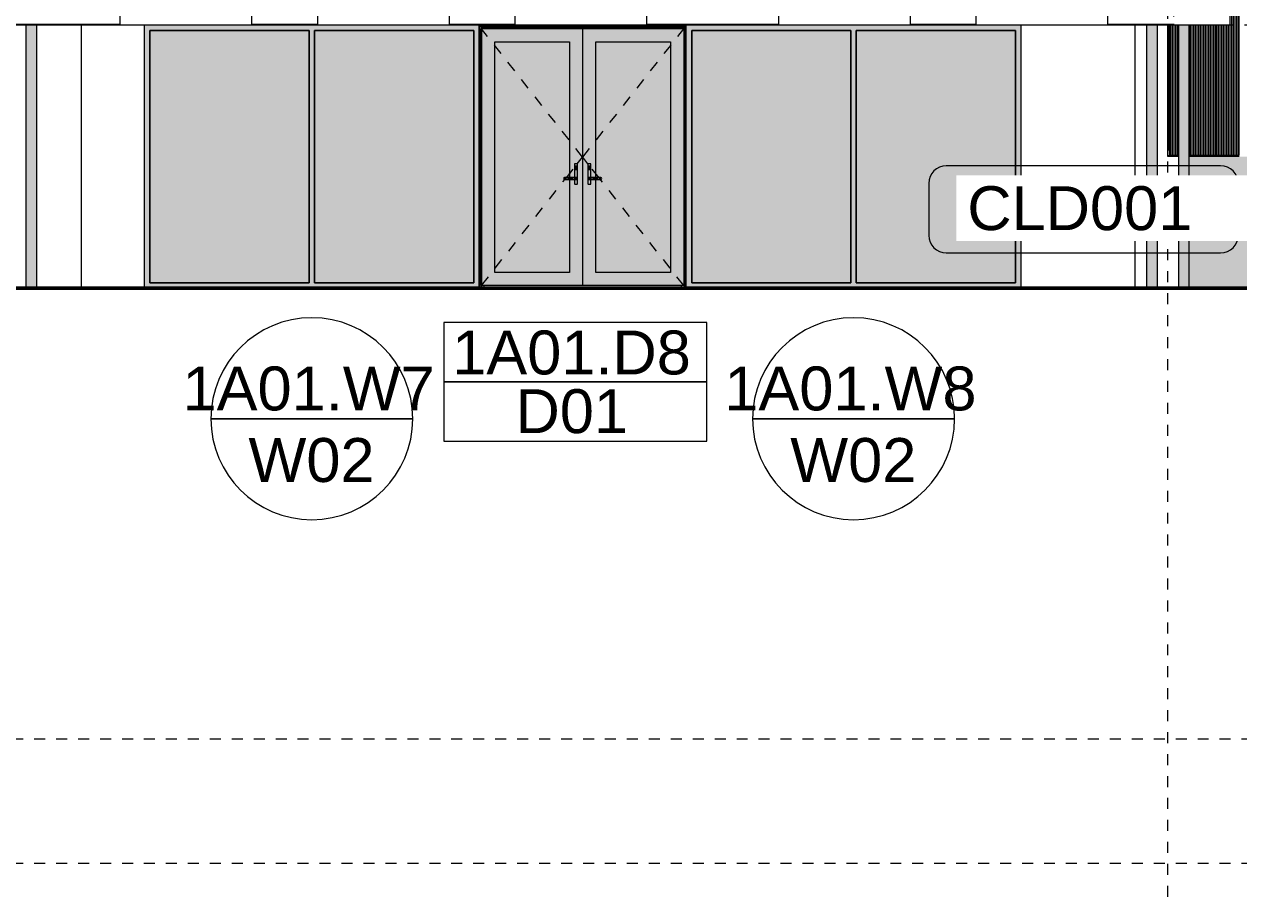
# Model space of a CAD drawing. Header units: metres. Extents: x -2362 to -2010, y -1 to 30.
# Drawn here: x -2041.69 to -2030.63, y -0.3 to 7.65 of the extents above; entities that cross this region are included whole.
import ezdxf

# ---------------------------------------------------------------- set-up
doc = ezdxf.new("R2010")
doc.units = ezdxf.units.M
for name, pattern in [('AEC_Center', [0.024, 0.012, -0.004, 0.004, -0.004]), ('Dash Small', [0.009, 0.003, -0.0015, 0.003, -0.0015]), ('Grid Line', [0.021, 0.012, -0.003, 0.003, -0.003])]:
    doc.linetypes.add(name, pattern=pattern)
for name, color, linetype, lineweight in [('A-ANNO-KEYN', 231, 'Continuous', 5), ('A-DETL', 90, 'Continuous', 50), ('A-DOOR', 31, 'Continuous', 5), ('A-DOOR-FRAM', 31, 'Continuous', 5), ('A-DOOR-GLAZ', 31, 'Continuous', 5), ('A-DOOR-IDEN', 31, 'Continuous', 5), ('A-FLOR-LEVL', 51, 'Continuous', 5), ('A-GLAZ', 151, 'Continuous', 5), ('A-GLAZ-CURT', 52, 'Continuous', 5), ('A-GLAZ-CWMG', 51, 'Continuous', 5), ('A-GLAZ-IDEN', 152, 'Continuous', 5), ('A-WALL', 113, 'Continuous', 5), ('A-WALL-PATT', 111, 'Continuous', 5), ('P-SANR-FIXT', 6, 'Continuous', 5), ('S-GRID', 1, 'Continuous', 5)]:
    doc.layers.add(name, color=color, linetype=linetype, lineweight=lineweight)
doc.styles.add('Arial_2', font='arial.ttf', dxfattribs={"height": 0.4})

# ---------------------------------------------------------------- blocks, each defined once
blk = doc.blocks.new('X_Door-Panel-Hinge-Standard - Standard-V280-SOUTH EAST - PART C')
at = {"layer": 'A-DOOR'}
h = blk.add_hatch(color=256, dxfattribs=at)
h.paths.add_polyline_path([(-1586.901, 5.265), (-1586.901, 7.605), (-1587.821, 7.605), (-1587.821, 5.265), (-1587.426, 5.265)])
h.paths.add_polyline_path([(-1587.426, 5.385), (-1587.701, 5.385), (-1587.701, 7.485), (-1587.021, 7.485), (-1587.021, 6.248), (-1586.974, 6.248), (-1586.973, 6.375), (-1586.948, 6.374), (-1586.949, 6.19), (-1586.974, 6.191), (-1586.975, 6.232), (-1586.988, 6.232), (-1587.021, 6.232), (-1587.021, 5.385)])
h.paths.add_polyline_path([(-1586.961, 6.23), (-1586.954, 6.233), (-1586.951, 6.24), (-1586.954, 6.247), (-1586.961, 6.25), (-1586.968, 6.247), (-1586.959, 6.245), (-1586.959, 6.234), (-1586.966, 6.231), (-1586.964, 6.23)])
h.paths.add_polyline_path([(-1586.988, 6.233), (-1586.983, 6.24), (-1586.988, 6.244), (-1586.988, 6.234)])
h.paths.add_polyline_path([(-1586.956, 6.322), (-1586.952, 6.328), (-1586.954, 6.326), (-1586.955, 6.324)])
h.paths.add_polyline_path([(-1586.971, 6.343), (-1586.972, 6.353), (-1586.971, 6.346)])
h.paths.add_polyline_path([(-1586.953, 6.348), (-1586.959, 6.353), (-1586.959, 6.351), (-1586.954, 6.349)])
at = {"layer": 'A-DOOR-GLAZ'}
h = blk.add_hatch(color=256, dxfattribs=at)
h.paths.add_polyline_path([(-1587.021, 5.385), (-1587.021, 6.232), (-1587.067, 6.234), (-1587.068, 6.242), (-1587.065, 6.248), (-1587.057, 6.246), (-1587.045, 6.247), (-1587.021, 6.248), (-1587.021, 7.485), (-1587.701, 7.485), (-1587.701, 5.385), (-1587.426, 5.385)])
h.paths.add_polyline_path([(-1587.039, 6.233), (-1587.04, 6.246), (-1587.045, 6.24), (-1587.04, 6.234)])
at = {"layer": 'A-DOOR', "linetype": 'Dash Small'}
for p, q in [((-1586.901, 6.435), (-1587.821, 7.605)), ((-1586.949, 6.375), (-1586.901, 6.435)), ((-1587.049, 6.247), (-1586.974, 6.342)), ((-1587.821, 5.265), (-1587.06, 6.234))]:
    blk.add_line(p, q, dxfattribs=at)
at = {"layer": 'A-DOOR'}
for p, q in [((-1587.821, 5.265), (-1587.821, 7.605)), ((-1586.901, 7.605), (-1587.821, 7.605)), ((-1586.901, 7.605), (-1586.901, 5.265)), ((-1587.701, 5.385), (-1587.701, 7.485)), ((-1587.701, 7.485), (-1587.021, 7.485)), ((-1587.021, 7.485), (-1587.021, 6.248)), ((-1587.021, 6.233), (-1587.021, 5.385)), ((-1587.021, 5.385), (-1587.701, 5.385)), ((-1586.901, 5.265), (-1587.821, 5.265))]:
    blk.add_line(p, q, dxfattribs=at)
blk = doc.blocks.new('X_Door-Frame-Wood - Standard-3509857-SOUTH EAST - PART C')
at = {"layer": 'A-DOOR-FRAM'}
for p, q in [((-1608.843, 5.24), (-1608.843, 7.64)), ((-1606.957, 5.24), (-1606.957, 7.64)), ((-1608.823, 7.62), (-1608.823, 5.24)), ((-1608.823, 7.62), (-1606.977, 7.62)), ((-1606.977, 7.62), (-1606.977, 5.24)), ((-1608.798, 5.24), (-1608.798, 5.265)), ((-1607.002, 5.265), (-1607.002, 5.24))]:
    blk.add_line(p, q, dxfattribs=at)
blk = doc.blocks.new('X_Door-Handle-Lockwood 4800 Series Lever - Standard-V279-SOUTH EAST - PART C')
at = {"layer": 'A-DOOR'}
h = blk.add_hatch(color=256, dxfattribs=at)
h.paths.add_polyline_path([(-1597.424, 6.374), (-1597.43, 6.324), (-1597.437, 6.321), (-1597.444, 6.324), (-1597.447, 6.331), (-1597.448, 6.346), (-1597.446, 6.348), (-1597.44, 6.353), (-1597.432, 6.352), (-1597.427, 6.348), (-1597.424, 6.373)])
h.paths.add_polyline_path([(-1597.449, 6.19), (-1597.424, 6.191), (-1597.425, 6.375), (-1597.45, 6.374), (-1597.45, 6.248), (-1597.442, 6.249), (-1597.435, 6.25), (-1597.429, 6.245), (-1597.428, 6.237), (-1597.432, 6.231), (-1597.44, 6.23), (-1597.45, 6.232), (-1597.45, 6.191)])
for points in [[(-1597.437, 6.321), (-1597.432, 6.322), (-1597.427, 6.331), (-1597.429, 6.348), (-1597.44, 6.353), (-1597.447, 6.346), (-1597.447, 6.328), (-1597.442, 6.322)], [(-1597.527, 6.24), (-1597.519, 6.242), (-1597.515, 6.247), (-1597.542, 6.246), (-1597.546, 6.24), (-1597.533, 6.24)], [(-1597.542, 6.232), (-1597.535, 6.234), (-1597.523, 6.233), (-1597.516, 6.234), (-1597.523, 6.24), (-1597.546, 6.24), (-1597.542, 6.233)], [(-1597.464, 6.24), (-1597.464, 6.248), (-1597.515, 6.246), (-1597.515, 6.24)], [(-1597.464, 6.232), (-1597.464, 6.24), (-1597.515, 6.238), (-1597.515, 6.232)], [(-1597.454, 6.232), (-1597.435, 6.234), (-1597.434, 6.24), (-1597.46, 6.238), (-1597.464, 6.233), (-1597.458, 6.232)], [(-1597.453, 6.24), (-1597.434, 6.24), (-1597.435, 6.246), (-1597.458, 6.248), (-1597.463, 6.246), (-1597.459, 6.24)]]:
    blk.add_hatch(color=256, dxfattribs=at).paths.add_polyline_path(points)
for p, q in [((-1597.45, 6.374), (-1597.45, 6.248)), ((-1597.425, 6.375), (-1597.449, 6.375)), ((-1597.447, 6.343), (-1597.447, 6.331)), ((-1597.427, 6.331), (-1597.427, 6.343)), ((-1597.424, 6.191), (-1597.424, 6.374)), ((-1597.464, 6.248), (-1597.515, 6.248)), ((-1597.515, 6.232), (-1597.464, 6.232)), ((-1597.45, 6.232), (-1597.45, 6.191)), ((-1597.449, 6.19), (-1597.425, 6.19))]:
    blk.add_line(p, q, dxfattribs=at)
at = {"layer": 'A-DOOR', "flags": 128}
for points in [[(-1597.515, 6.248), (-1597.516, 6.248), (-1597.517, 6.248), (-1597.519, 6.248), (-1597.52, 6.248), (-1597.521, 6.248), (-1597.522, 6.248), (-1597.523, 6.248), (-1597.524, 6.248), (-1597.525, 6.248), (-1597.526, 6.248), (-1597.527, 6.248), (-1597.528, 6.248), (-1597.529, 6.248), (-1597.53, 6.248), (-1597.531, 6.248), (-1597.531, 6.248), (-1597.532, 6.248), (-1597.533, 6.248), (-1597.534, 6.248), (-1597.535, 6.248), (-1597.535, 6.248), (-1597.536, 6.248), (-1597.537, 6.248), (-1597.537, 6.248), (-1597.538, 6.248), (-1597.539, 6.248), (-1597.539, 6.248), (-1597.54, 6.248), (-1597.54, 6.248), (-1597.54, 6.248), (-1597.541, 6.248), (-1597.541, 6.248), (-1597.541, 6.248), (-1597.542, 6.248), (-1597.542, 6.248), (-1597.542, 6.248), (-1597.542, 6.248), (-1597.542, 6.248), (-1597.542, 6.248)], [(-1597.542, 6.232), (-1597.542, 6.232), (-1597.542, 6.232), (-1597.542, 6.232), (-1597.542, 6.232), (-1597.542, 6.232), (-1597.542, 6.232), (-1597.541, 6.232), (-1597.541, 6.232), (-1597.541, 6.232), (-1597.54, 6.232), (-1597.54, 6.232), (-1597.539, 6.232), (-1597.539, 6.232), (-1597.538, 6.232), (-1597.538, 6.232), (-1597.537, 6.232), (-1597.536, 6.232), (-1597.536, 6.232), (-1597.535, 6.232), (-1597.534, 6.232), (-1597.533, 6.232), (-1597.532, 6.232), (-1597.532, 6.232), (-1597.531, 6.232), (-1597.53, 6.232), (-1597.529, 6.232), (-1597.528, 6.232), (-1597.527, 6.232), (-1597.526, 6.232), (-1597.525, 6.232), (-1597.524, 6.232), (-1597.523, 6.232), (-1597.522, 6.232), (-1597.521, 6.232), (-1597.52, 6.232), (-1597.519, 6.232), (-1597.518, 6.232), (-1597.517, 6.232), (-1597.516, 6.232), (-1597.515, 6.232)], [(-1597.437, 6.248), (-1597.437, 6.248), (-1597.437, 6.248), (-1597.437, 6.248), (-1597.438, 6.248), (-1597.438, 6.248), (-1597.438, 6.248), (-1597.438, 6.248), (-1597.439, 6.248), (-1597.439, 6.248), (-1597.439, 6.248), (-1597.44, 6.248), (-1597.44, 6.248), (-1597.441, 6.248), (-1597.441, 6.248), (-1597.442, 6.248), (-1597.443, 6.248), (-1597.443, 6.248), (-1597.444, 6.248), (-1597.445, 6.248), (-1597.445, 6.248), (-1597.446, 6.248), (-1597.447, 6.248), (-1597.448, 6.248), (-1597.449, 6.248), (-1597.45, 6.248), (-1597.451, 6.248), (-1597.452, 6.248), (-1597.453, 6.248), (-1597.454, 6.248), (-1597.455, 6.248), (-1597.456, 6.248), (-1597.457, 6.248), (-1597.458, 6.248), (-1597.459, 6.248), (-1597.46, 6.248), (-1597.461, 6.248), (-1597.462, 6.248), (-1597.463, 6.248), (-1597.464, 6.248), (-1597.464, 6.248)], [(-1597.464, 6.232), (-1597.463, 6.232), (-1597.462, 6.232), (-1597.461, 6.232), (-1597.46, 6.232), (-1597.459, 6.232), (-1597.458, 6.232), (-1597.457, 6.232), (-1597.456, 6.232), (-1597.455, 6.232), (-1597.454, 6.232), (-1597.453, 6.232), (-1597.452, 6.232), (-1597.451, 6.232), (-1597.45, 6.232), (-1597.449, 6.232), (-1597.448, 6.232), (-1597.447, 6.232), (-1597.446, 6.232), (-1597.446, 6.232), (-1597.445, 6.232), (-1597.444, 6.232), (-1597.443, 6.232), (-1597.443, 6.232), (-1597.442, 6.232), (-1597.442, 6.232), (-1597.441, 6.232), (-1597.44, 6.232), (-1597.44, 6.232), (-1597.44, 6.232), (-1597.439, 6.232), (-1597.439, 6.232), (-1597.438, 6.232), (-1597.438, 6.232), (-1597.438, 6.232), (-1597.438, 6.232), (-1597.438, 6.232), (-1597.437, 6.232), (-1597.437, 6.232), (-1597.437, 6.232)]]:
    blk.add_lwpolyline(points, dxfattribs=at)
at = {"layer": 'A-DOOR'}
for centre, radius, start, end in [((-1597.449, 6.374), 0.001, 90, 180), ((-1597.437, 6.343), 0.01, 360, 180), ((-1597.437, 6.331), 0.01, 180, 0), ((-1597.437, 6.331), 0.01, 195, 210), ((-1597.437, 6.343), 0.01, 0, 120), ((-1597.437, 6.331), 0.01, 240, 300), ((-1597.437, 6.331), 0.01, 315, 0), ((-1597.437, 6.343), 0.01, 0, 15), ((-1597.437, 6.343), 0.01, 0, 15), ((-1597.425, 6.374), 0.001, 0, 90), ((-1597.542, 6.24), 0.008, 90, 270), ((-1597.542, 6.24), 0.008, 90, 180), ((-1597.542, 6.24), 0.008, 180, 270), ((-1597.437, 6.24), 0.01, 0, 135), ((-1597.437, 6.24), 0.01, 225, 0), ((-1597.437, 6.24), 0.008, 0, 120), ((-1597.437, 6.24), 0.008, 240, 0), ((-1597.437, 6.24), 0.008, 270, 90), ((-1597.449, 6.191), 0.001, 180, 270), ((-1597.425, 6.191), 0.001, 270, 0)]:
    blk.add_arc(centre, radius, start, end, dxfattribs=at)
blk = doc.blocks.new('System Panel - Danpalon - Multicell - 16mm thk - Light grey-3472586-SOUTH EAST - PART C')
at = {"layer": 'A-GLAZ-CURT'}
h = blk.add_hatch(dxfattribs=at)
h.set_pattern_fill('FP_211', color=256, style=0, pattern_type=2)
h.set_pattern_definition([(90, (-1581.438, 9.249), (-0.015, 9e-19), [])])
h.paths.add_polyline_path([(-1580.918, 6.453), (-1580.918, 11.998), (-1581.958, 11.785), (-1581.958, 8.25), (-1580.965, 8.25), (-1580.963, 7.816), (-1580.984, 7.816), (-1580.984, 7.841), (-1581.001, 7.841), (-1581.001, 7.64), (-1581.373, 7.64), (-1581.373, 6.453), (-1580.969, 6.453)])
h.paths.add_polyline_path([(-1581.555, 6.453), (-1581.473, 6.453), (-1581.473, 7.64), (-1581.555, 7.64), (-1581.555, 6.626)])
h.paths.add_polyline_path([(-1580.968, 7.93), (-1580.967, 7.93), (-1580.968, 7.93)])
for p, q in [((-1580.918, 6.453), (-1580.918, 11.998)), ((-1581.958, 11.785), (-1581.958, 8.25)), ((-1581.555, 7.64), (-1581.555, 6.453)), ((-1581.555, 6.453), (-1581.473, 6.453)), ((-1581.373, 6.453), (-1580.918, 6.453))]:
    blk.add_line(p, q, dxfattribs=at)
blk = doc.blocks.new('Downpipe - L Spreader - 100D-3377890-SOUTH EAST - PART C')
at = {"layer": 'P-SANR-FIXT'}
blk.add_hatch(color=256, dxfattribs=at).paths.add_polyline_path([(-1581.411, 5.24), (-1581.373, 5.24), (-1581.375, 7.64), (-1581.473, 7.64), (-1581.471, 5.24), (-1581.423, 5.24)])
for p, q in [((-1581.473, 7.64), (-1581.473, 5.24)), ((-1581.373, 5.24), (-1581.373, 7.64))]:
    blk.add_line(p, q, dxfattribs=at)
blk = doc.blocks.new('Downpipe - L Spreader - 100D-3377907-SOUTH EAST - PART C')
at = {"layer": 'P-SANR-FIXT'}
blk.add_hatch(color=256, dxfattribs=at).paths.add_polyline_path([(-1581.701, 5.24), (-1581.663, 5.24), (-1581.665, 7.64), (-1581.763, 7.64), (-1581.761, 5.24), (-1581.713, 5.24)])
for p, q in [((-1581.763, 7.64), (-1581.763, 5.24)), ((-1581.663, 5.24), (-1581.663, 7.64))]:
    blk.add_line(p, q, dxfattribs=at)
blk = doc.blocks.new('X_Door-Panel-Hinge-Standard - Standard-3439180-SOUTH EAST - PART C')
at = {"layer": 'A-DOOR'}
h = blk.add_hatch(color=256, dxfattribs=at)
h.paths.add_polyline_path([(-1618.399, 5.265), (-1617.479, 5.265), (-1617.479, 7.605), (-1618.399, 7.605), (-1618.399, 5.565)])
h.paths.add_polyline_path([(-1618.279, 5.385), (-1618.279, 6.232), (-1618.326, 6.23), (-1618.327, 6.19), (-1618.352, 6.191), (-1618.351, 6.375), (-1618.326, 6.374), (-1618.326, 6.248), (-1618.312, 6.248), (-1618.279, 6.248), (-1618.279, 7.485), (-1617.599, 7.485), (-1617.599, 5.385), (-1618.254, 5.385)])
h.paths.add_polyline_path([(-1618.339, 6.23), (-1618.332, 6.233), (-1618.342, 6.235), (-1618.342, 6.246), (-1618.334, 6.249), (-1618.342, 6.25), (-1618.348, 6.245), (-1618.349, 6.237), (-1618.344, 6.231), (-1618.342, 6.23)])
h.paths.add_polyline_path([(-1618.312, 6.233), (-1618.313, 6.246), (-1618.318, 6.24), (-1618.313, 6.234)])
h.paths.add_polyline_path([(-1618.349, 6.343), (-1618.349, 6.35), (-1618.349, 6.346)])
at = {"layer": 'A-DOOR-GLAZ'}
h = blk.add_hatch(color=256, dxfattribs=at)
h.paths.add_polyline_path([(-1618.279, 5.385), (-1617.599, 5.385), (-1617.599, 7.485), (-1618.279, 7.485), (-1618.279, 6.248), (-1618.234, 6.247), (-1618.231, 6.24), (-1618.237, 6.233), (-1618.244, 6.234), (-1618.256, 6.233), (-1618.279, 6.232), (-1618.279, 5.565)])
h.paths.add_polyline_path([(-1618.261, 6.233), (-1618.256, 6.24), (-1618.261, 6.244), (-1618.261, 6.234)])
at = {"layer": 'A-DOOR', "linetype": 'Dash Small'}
for p, q in [((-1618.399, 6.435), (-1617.479, 7.605)), ((-1618.352, 6.375), (-1618.399, 6.435)), ((-1618.251, 6.247), (-1618.326, 6.342)), ((-1617.479, 5.265), (-1618.241, 6.234))]:
    blk.add_line(p, q, dxfattribs=at)
at = {"layer": 'A-DOOR'}
for p, q in [((-1618.399, 5.265), (-1618.399, 7.605)), ((-1617.479, 7.605), (-1618.399, 7.605)), ((-1617.479, 7.605), (-1617.479, 5.265)), ((-1618.279, 7.485), (-1617.599, 7.485)), ((-1618.279, 6.248), (-1618.279, 7.485)), ((-1617.599, 7.485), (-1617.599, 5.385)), ((-1618.279, 5.385), (-1618.279, 6.233)), ((-1617.599, 5.385), (-1618.279, 5.385)), ((-1617.479, 5.265), (-1618.399, 5.265))]:
    blk.add_line(p, q, dxfattribs=at)
blk = doc.blocks.new('X_Door-Handle-Lockwood 4800 Series Lever - Standard-V306-SOUTH EAST - PART C')
at = {"layer": 'A-DOOR'}
h = blk.add_hatch(color=256, dxfattribs=at)
h.paths.add_polyline_path([(-1597.302, 6.374), (-1597.308, 6.324), (-1597.315, 6.321), (-1597.322, 6.324), (-1597.325, 6.331), (-1597.326, 6.353), (-1597.324, 6.348), (-1597.318, 6.353), (-1597.31, 6.352), (-1597.305, 6.348), (-1597.305, 6.353)])
h.paths.add_polyline_path([(-1597.303, 6.19), (-1597.302, 6.191), (-1597.302, 6.232), (-1597.31, 6.231), (-1597.318, 6.23), (-1597.324, 6.235), (-1597.325, 6.243), (-1597.32, 6.249), (-1597.313, 6.25), (-1597.302, 6.248), (-1597.303, 6.375), (-1597.328, 6.374), (-1597.327, 6.19)])
for points in [[(-1597.315, 6.321), (-1597.31, 6.322), (-1597.305, 6.331), (-1597.307, 6.348), (-1597.313, 6.353), (-1597.324, 6.348), (-1597.325, 6.343), (-1597.325, 6.331), (-1597.32, 6.322)], [(-1597.3, 6.24), (-1597.292, 6.242), (-1597.288, 6.247), (-1597.308, 6.247), (-1597.318, 6.246), (-1597.319, 6.24), (-1597.306, 6.24)], [(-1597.299, 6.232), (-1597.289, 6.234), (-1597.294, 6.24), (-1597.319, 6.24), (-1597.318, 6.234), (-1597.3, 6.232)], [(-1597.237, 6.24), (-1597.237, 6.248), (-1597.288, 6.246), (-1597.288, 6.24)], [(-1597.237, 6.232), (-1597.237, 6.24), (-1597.288, 6.238), (-1597.288, 6.232)], [(-1597.211, 6.232), (-1597.207, 6.24), (-1597.233, 6.238), (-1597.237, 6.233), (-1597.213, 6.233)], [(-1597.226, 6.24), (-1597.207, 6.24), (-1597.211, 6.248), (-1597.218, 6.246), (-1597.229, 6.247), (-1597.236, 6.246), (-1597.229, 6.24)]]:
    blk.add_hatch(color=256, dxfattribs=at).paths.add_polyline_path(points)
for p, q in [((-1597.328, 6.374), (-1597.328, 6.191)), ((-1597.303, 6.375), (-1597.327, 6.375)), ((-1597.325, 6.343), (-1597.325, 6.331)), ((-1597.305, 6.331), (-1597.305, 6.343)), ((-1597.302, 6.248), (-1597.302, 6.374)), ((-1597.302, 6.191), (-1597.302, 6.232)), ((-1597.237, 6.248), (-1597.288, 6.248)), ((-1597.288, 6.232), (-1597.237, 6.232)), ((-1597.327, 6.19), (-1597.303, 6.19))]:
    blk.add_line(p, q, dxfattribs=at)
at = {"layer": 'A-DOOR', "flags": 128}
for points in [[(-1597.288, 6.248), (-1597.289, 6.248), (-1597.29, 6.248), (-1597.292, 6.248), (-1597.293, 6.248), (-1597.294, 6.248), (-1597.295, 6.248), (-1597.296, 6.248), (-1597.297, 6.248), (-1597.298, 6.248), (-1597.299, 6.248), (-1597.3, 6.248), (-1597.301, 6.248), (-1597.302, 6.248), (-1597.303, 6.248), (-1597.304, 6.248), (-1597.304, 6.248), (-1597.305, 6.248), (-1597.306, 6.248), (-1597.307, 6.248), (-1597.308, 6.248), (-1597.308, 6.248), (-1597.309, 6.248), (-1597.31, 6.248), (-1597.31, 6.248), (-1597.311, 6.248), (-1597.312, 6.248), (-1597.312, 6.248), (-1597.313, 6.248), (-1597.313, 6.248), (-1597.313, 6.248), (-1597.314, 6.248), (-1597.314, 6.248), (-1597.314, 6.248), (-1597.315, 6.248), (-1597.315, 6.248), (-1597.315, 6.248), (-1597.315, 6.248), (-1597.315, 6.248), (-1597.315, 6.248)], [(-1597.315, 6.232), (-1597.315, 6.232), (-1597.315, 6.232), (-1597.315, 6.232), (-1597.315, 6.232), (-1597.315, 6.232), (-1597.315, 6.232), (-1597.314, 6.232), (-1597.314, 6.232), (-1597.314, 6.232), (-1597.313, 6.232), (-1597.313, 6.232), (-1597.312, 6.232), (-1597.312, 6.232), (-1597.311, 6.232), (-1597.311, 6.232), (-1597.31, 6.232), (-1597.309, 6.232), (-1597.309, 6.232), (-1597.308, 6.232), (-1597.307, 6.232), (-1597.306, 6.232), (-1597.305, 6.232), (-1597.305, 6.232), (-1597.304, 6.232), (-1597.303, 6.232), (-1597.302, 6.232), (-1597.301, 6.232), (-1597.3, 6.232), (-1597.299, 6.232), (-1597.298, 6.232), (-1597.297, 6.232), (-1597.296, 6.232), (-1597.295, 6.232), (-1597.294, 6.232), (-1597.293, 6.232), (-1597.292, 6.232), (-1597.291, 6.232), (-1597.29, 6.232), (-1597.289, 6.232), (-1597.288, 6.232)], [(-1597.21, 6.248), (-1597.21, 6.248), (-1597.21, 6.248), (-1597.21, 6.248), (-1597.211, 6.248), (-1597.211, 6.248), (-1597.211, 6.248), (-1597.211, 6.248), (-1597.212, 6.248), (-1597.212, 6.248), (-1597.212, 6.248), (-1597.213, 6.248), (-1597.213, 6.248), (-1597.214, 6.248), (-1597.214, 6.248), (-1597.215, 6.248), (-1597.216, 6.248), (-1597.216, 6.248), (-1597.217, 6.248), (-1597.218, 6.248), (-1597.218, 6.248), (-1597.219, 6.248), (-1597.22, 6.248), (-1597.221, 6.248), (-1597.222, 6.248), (-1597.223, 6.248), (-1597.224, 6.248), (-1597.225, 6.248), (-1597.226, 6.248), (-1597.227, 6.248), (-1597.228, 6.248), (-1597.229, 6.248), (-1597.23, 6.248), (-1597.231, 6.248), (-1597.232, 6.248), (-1597.233, 6.248), (-1597.234, 6.248), (-1597.235, 6.248), (-1597.236, 6.248), (-1597.237, 6.248), (-1597.237, 6.248)], [(-1597.237, 6.232), (-1597.236, 6.232), (-1597.235, 6.232), (-1597.234, 6.232), (-1597.233, 6.232), (-1597.232, 6.232), (-1597.231, 6.232), (-1597.23, 6.232), (-1597.229, 6.232), (-1597.228, 6.232), (-1597.227, 6.232), (-1597.226, 6.232), (-1597.225, 6.232), (-1597.224, 6.232), (-1597.223, 6.232), (-1597.222, 6.232), (-1597.221, 6.232), (-1597.22, 6.232), (-1597.219, 6.232), (-1597.219, 6.232), (-1597.218, 6.232), (-1597.217, 6.232), (-1597.216, 6.232), (-1597.216, 6.232), (-1597.215, 6.232), (-1597.215, 6.232), (-1597.214, 6.232), (-1597.213, 6.232), (-1597.213, 6.232), (-1597.213, 6.232), (-1597.212, 6.232), (-1597.212, 6.232), (-1597.211, 6.232), (-1597.211, 6.232), (-1597.211, 6.232), (-1597.211, 6.232), (-1597.211, 6.232), (-1597.21, 6.232), (-1597.21, 6.232), (-1597.21, 6.232)]]:
    blk.add_lwpolyline(points, dxfattribs=at)
at = {"layer": 'A-DOOR'}
for centre, radius, start, end in [((-1597.327, 6.374), 0.001, 90, 180), ((-1597.315, 6.343), 0.01, 0, 180), ((-1597.315, 6.343), 0.01, 60, 180), ((-1597.315, 6.343), 0.01, 165, 180), ((-1597.315, 6.343), 0.01, 165, 180), ((-1597.315, 6.331), 0.01, 180, 0), ((-1597.315, 6.331), 0.01, 180, 225), ((-1597.315, 6.331), 0.01, 240, 300), ((-1597.315, 6.343), 0.01, 0, 30), ((-1597.315, 6.331), 0.01, 330, 345), ((-1597.315, 6.343), 0.01, 0, 15), ((-1597.315, 6.343), 0.01, 0, 15), ((-1597.303, 6.374), 0.001, 0, 90), ((-1597.315, 6.24), 0.01, 45, 180), ((-1597.315, 6.24), 0.01, 180, 315), ((-1597.315, 6.24), 0.008, 90, 270), ((-1597.315, 6.24), 0.008, 60, 180), ((-1597.315, 6.24), 0.008, 180, 300), ((-1597.21, 6.24), 0.008, 270, 90), ((-1597.21, 6.24), 0.008, 0, 90), ((-1597.21, 6.24), 0.008, 270, 0), ((-1597.327, 6.191), 0.001, 180, 270), ((-1597.303, 6.191), 0.001, 270, 0)]:
    blk.add_arc(centre, radius, start, end, dxfattribs=at)
blk = doc.blocks.new('Rectangular Mullion - Frame_Framed Facade_Danpal_DPANMF BT1-3472598-SOUTH EAST - PART C')
at = {"layer": 'A-GLAZ-CWMG'}
h = blk.add_hatch(color=256, dxfattribs=at)
h.paths.add_polyline_path([(-1581.373, 6.446), (-1580.918, 6.446), (-1580.918, 6.453), (-1581.373, 6.453)])
h.paths.add_polyline_path([(-1581.555, 6.446), (-1581.473, 6.446), (-1581.473, 6.453), (-1581.555, 6.453), (-1581.555, 6.499), (-1581.568, 6.499), (-1581.568, 6.446)])
h = blk.add_hatch(color=256, dxfattribs=at)
h.paths.add_polyline_path([(-1581.568, 6.44), (-1581.473, 6.44), (-1581.473, 6.446), (-1581.568, 6.446)])
h.paths.add_polyline_path([(-1581.373, 6.44), (-1580.918, 6.44), (-1580.918, 6.446), (-1581.373, 6.446)])
blk.add_hatch(color=256, dxfattribs=at).paths.add_polyline_path([(-1581.555, 6.499), (-1581.555, 6.5), (-1581.563, 6.499)])
for p, q in [((-1581.568, 6.446), (-1581.568, 6.499)), ((-1581.555, 6.499), (-1581.568, 6.499)), ((-1581.568, 6.44), (-1581.568, 6.446)), ((-1581.473, 6.446), (-1581.568, 6.446)), ((-1581.473, 6.44), (-1581.568, 6.44)), ((-1580.918, 6.446), (-1581.373, 6.446)), ((-1580.918, 6.44), (-1581.373, 6.44))]:
    blk.add_line(p, q, dxfattribs=at)
blk = doc.blocks.new('Rectangular Mullion - Frame_Framed Facade_Danpal_DPANMF BT1-3374117-SOUTH EAST - PART C')
at = {"layer": 'A-GLAZ-CWMG'}
for points in [[(-1581.563, 6.5), (-1581.563, 7.64), (-1581.568, 7.64), (-1581.568, 6.5)], [(-1581.555, 6.5), (-1581.555, 7.64), (-1581.563, 7.64), (-1581.563, 6.5)]]:
    blk.add_hatch(color=256, dxfattribs=at).paths.add_polyline_path(points)
for p, q in [((-1581.568, 6.5), (-1581.568, 7.64)), ((-1581.563, 6.5), (-1581.563, 7.64)), ((-1581.563, 6.5), (-1581.568, 6.5)), ((-1581.555, 6.5), (-1581.563, 6.5))]:
    blk.add_line(p, q, dxfattribs=at)
blk = doc.blocks.new('Window Unit_2 Bay - 2400x3050-3440899-SOUTH EAST - PART C')
at = {"layer": 'A-GLAZ'}
h = blk.add_hatch(color=256, dxfattribs=at)
h.paths.add_polyline_path([(-1622.347, 5.24), (-1619.343, 5.24), (-1619.343, 7.64), (-1622.393, 7.64), (-1622.393, 5.24)])
h.paths.add_polyline_path([(-1621.587, 5.29), (-1622.343, 5.29), (-1622.343, 7.59), (-1620.893, 7.59), (-1620.893, 5.29)])
h.paths.add_polyline_path([(-1619.92, 5.29), (-1620.843, 5.29), (-1620.843, 7.59), (-1619.393, 7.59), (-1619.393, 5.29)])
h = blk.add_hatch(color=256, dxfattribs=at)
h.paths.add_polyline_path([(-1622.343, 5.29), (-1620.893, 5.29), (-1620.893, 7.59), (-1622.343, 7.59), (-1622.343, 6.414)])
h.paths.add_polyline_path([(-1619.92, 5.29), (-1619.393, 5.29), (-1619.393, 7.59), (-1620.843, 7.59), (-1620.843, 5.29)])
for p, q in [((-1622.393, 5.24), (-1622.393, 7.64)), ((-1619.343, 7.64), (-1619.343, 5.24)), ((-1622.343, 7.59), (-1622.343, 5.29)), ((-1622.343, 7.59), (-1620.893, 7.59)), ((-1620.893, 7.59), (-1622.343, 7.59)), ((-1622.343, 5.29), (-1622.343, 7.59)), ((-1620.893, 5.29), (-1620.893, 7.59)), ((-1620.893, 7.59), (-1620.893, 5.29)), ((-1620.843, 7.59), (-1620.843, 5.29)), ((-1620.843, 7.59), (-1619.393, 7.59)), ((-1619.393, 7.59), (-1620.843, 7.59)), ((-1620.843, 5.29), (-1620.843, 7.59)), ((-1619.393, 5.29), (-1619.393, 7.59)), ((-1619.393, 7.59), (-1619.393, 5.29)), ((-1622.343, 5.29), (-1620.893, 5.29)), ((-1620.893, 5.29), (-1622.343, 5.29)), ((-1620.843, 5.29), (-1619.393, 5.29)), ((-1619.393, 5.29), (-1620.843, 5.29))]:
    blk.add_line(p, q, dxfattribs=at)
blk = doc.blocks.new('Window Unit_2 Bay - 2400x3050-V308-SOUTH EAST - PART C')
at = {"layer": 'A-GLAZ'}
h = blk.add_hatch(color=256, dxfattribs=at)
h.paths.add_polyline_path([(-1606.957, 5.24), (-1603.907, 5.24), (-1603.907, 7.64), (-1606.957, 7.64), (-1606.957, 5.565)])
h.paths.add_polyline_path([(-1603.957, 5.29), (-1605.407, 5.29), (-1605.407, 7.59), (-1603.957, 7.59), (-1603.957, 6.414)])
h.paths.add_polyline_path([(-1605.457, 5.29), (-1606.907, 5.29), (-1606.907, 7.59), (-1605.457, 7.59), (-1605.457, 6.414)])
h = blk.add_hatch(color=256, dxfattribs=at)
h.paths.add_polyline_path([(-1606.589, 5.29), (-1605.457, 5.29), (-1605.457, 7.59), (-1606.907, 7.59), (-1606.907, 5.29)])
h.paths.add_polyline_path([(-1603.957, 5.29), (-1603.957, 7.59), (-1605.407, 7.59), (-1605.407, 5.29), (-1604.923, 5.29)])
for p, q in [((-1606.957, 5.24), (-1606.957, 7.64)), ((-1603.907, 7.64), (-1603.907, 5.24)), ((-1606.907, 7.59), (-1606.907, 5.29)), ((-1606.907, 7.59), (-1605.457, 7.59)), ((-1605.457, 7.59), (-1606.907, 7.59)), ((-1606.907, 5.29), (-1606.907, 7.59)), ((-1605.457, 5.29), (-1605.457, 7.59)), ((-1605.457, 7.59), (-1605.457, 5.29)), ((-1605.407, 7.59), (-1605.407, 5.29)), ((-1605.407, 7.59), (-1603.957, 7.59)), ((-1603.957, 7.59), (-1605.407, 7.59)), ((-1605.407, 5.29), (-1605.407, 7.59)), ((-1603.957, 5.29), (-1603.957, 7.59)), ((-1603.957, 7.59), (-1603.957, 5.29)), ((-1606.907, 5.29), (-1605.457, 5.29)), ((-1605.457, 5.29), (-1606.907, 5.29)), ((-1605.407, 5.29), (-1603.957, 5.29)), ((-1603.957, 5.29), (-1605.407, 5.29))]:
    blk.add_line(p, q, dxfattribs=at)
blk = doc.blocks.new('AA_DOOR_MARK _ TYPE MARK_HA2 - Mark _ Type Mark-1751130-SOUTH EAST - PART C')
at = {"layer": 'A-DOOR-IDEN'}
for p, q in [((-1646.184, 4.928), (-1648.578, 4.928)), ((-1648.578, 4.928), (-1648.578, 4.388)), ((-1646.184, 4.388), (-1646.184, 4.928)), ((-1648.578, 4.388), (-1646.184, 4.388)), ((-1646.184, 4.388), (-1648.578, 4.388)), ((-1648.578, 4.388), (-1648.578, 3.848)), ((-1646.184, 3.848), (-1646.184, 4.388)), ((-1648.578, 3.848), (-1646.184, 3.848))]:
    blk.add_line(p, q, dxfattribs=at)
blk = doc.blocks.new('AA_WINDOW_TYPE MARK _ PRECINCT - Mark _ Type Mark-3459970-SOUTH EAST - PART C')
at = {"layer": 'A-GLAZ-IDEN'}
for p, q in [((-1640.238, 4.051), (-1638.398, 4.051)), ((-1638.398, 4.051), (-1640.238, 4.051))]:
    blk.add_line(p, q, dxfattribs=at)
for start, end in [(360, 180), (180, 360)]:
    blk.add_arc((-1639.318, 4.051), 0.92, start, end, dxfattribs=at)
blk = doc.blocks.new('T-Keynote-ANZRS - Keynote Value _2mm Opaque_ box-1903833-SOUTH EAST - PART C')
at = {"layer": 'A-ANNO-KEYN'}
for p, q in [((-1581.367, 10.808), (-1583.866, 10.808)), ((-1584.026, 10.648), (-1584.026, 10.174)), ((-1581.207, 10.174), (-1581.207, 10.648)), ((-1583.866, 10.014), (-1581.367, 10.014))]:
    blk.add_line(p, q, dxfattribs=at)
for centre, start, end in [((-1583.866, 10.648), 90, 180), ((-1581.367, 10.648), 0, 90), ((-1583.866, 10.174), 180, 270), ((-1581.367, 10.174), 270, 360)]:
    blk.add_arc(centre, 0.16, start, end, dxfattribs=at)

msp = doc.modelspace()

# ---------------------------------------------------------------- hatches: boundary and pattern name
at = {"layer": 'A-WALL-PATT'}
h = msp.add_hatch(dxfattribs=at)
h.set_pattern_fill('FP_194', color=256, style=0, pattern_type=2)
h.set_pattern_definition([(90, (-2103.2196, 7.64), (-6, 4e-16), [1.2, -1.2]), (90, (-2102.0196, 7.64), (-6, 4e-16), [1.2, -1.2]), (90, (-2100.8196, 7.64), (-6, 4e-16), [1.2, -1.2]), (90, (-2102.0196, 8.84), (-6, 4e-16), [1.2, -1.2]), (90, (-2100.8196, 8.84), (-6, 4e-16), [1.2, -1.2]), (180, (-2102.0196, 8.84), (-3e-16, -2.4), [1.2, -4.8]), (180, (-2100.8196, 10.04), (-3e-16, -2.4), [1.2, -4.8]), (90, (-2100.8196, 7.64), (-6, 4e-16), [1.2, -1.2]), (90, (-2099.6196, 7.64), (-6, 4e-16), [1.2, -1.2]), (90, (-2099.0196, 7.64), (-6, 4e-16), [1.2, -1.2]), (90, (-2099.6196, 8.84), (-6, 4e-16), [1.2, -1.2]), (90, (-2099.0196, 8.84), (-6, 4e-16), [1.2, -1.2]), (180, (-2099.6196, 8.84), (-3e-16, -2.4), [1.2, -4.8]), (180, (-2099.0196, 10.04), (-3e-16, -2.4), [0.6, -5.4]), (90, (-2103.8196, 7.64), (-6, 4e-16), [1.2, -1.2]), (90, (-2103.2196, 7.64), (-6, 4e-16), [1.2, -1.2]), (90, (-2103.8196, 8.84), (-6, 4e-16), [1.2, -1.2]), (90, (-2103.2196, 8.84), (-6, 4e-16), [1.2, -1.2]), (180, (-2103.8196, 8.84), (-3e-16, -2.4), [1.2, -4.8]), (180, (-2103.2196, 10.04), (-3e-16, -2.4), [0.6, -5.4]), (90, (-2103.2196, 7.64), (-6, 4e-16), [1.2, -1.2]), (90, (-2105.0196, 7.64), (-6, 4e-16), [1.2, -1.2])])
h.paths.add_polyline_path([(-2105.02, 7.64), (-2030.703, 7.64), (-2030.703, 7.845), (-2031.205, 7.845), (-2031.205, 7.651), (-2031.337, 7.651), (-2031.337, 7.717), (-2031.276, 7.717), (-2031.276, 7.845), (-2041.766, 7.845), (-2041.766, 7.717), (-2041.705, 7.717), (-2041.705, 7.651), (-2041.837, 7.651), (-2041.837, 7.717), (-2041.776, 7.717), (-2041.776, 7.845), (-2052.205, 7.845), (-2052.205, 7.651), (-2052.337, 7.651), (-2052.337, 7.717), (-2052.276, 7.717), (-2052.276, 7.845), (-2062.705, 7.845), (-2062.705, 7.651), (-2062.838, 7.651), (-2062.838, 7.768), (-2062.777, 7.768), (-2062.777, 7.845), (-2073.205, 7.845), (-2073.205, 7.651), (-2073.338, 7.651), (-2073.338, 7.768), (-2073.277, 7.768), (-2073.277, 7.845), (-2083.766, 7.845), (-2083.766, 7.768), (-2083.706, 7.768), (-2083.705, 7.651), (-2083.838, 7.651), (-2083.838, 7.768), (-2083.777, 7.768), (-2083.777, 7.845), (-2094.266, 7.845), (-2094.266, 7.717), (-2094.205, 7.717), (-2094.205, 7.651), (-2094.337, 7.651), (-2094.337, 7.717), (-2094.276, 7.717), (-2094.276, 7.845), (-2104.705, 7.845), (-2104.705, 7.651), (-2104.837, 7.651), (-2104.837, 7.717), (-2104.776, 7.717), (-2104.776, 7.845), (-2104.91, 7.845), (-2104.91, 7.824), (-2104.931, 7.824), (-2104.931, 7.867), (-2104.94, 7.871), (-2104.95, 7.879), (-2104.961, 7.895), (-2104.963, 7.903), (-2104.965, 7.93), (-2104.963, 8.035), (-2104.93, 8.035), (-2104.931, 8.118), (-2105.02, 8.118), (-2105.02, 7.651)])
h.paths.add_polyline_path([(-2052.205, 7.717), (-2052.205, 7.845), (-2052.266, 7.845), (-2052.266, 7.717)])
h.paths.add_polyline_path([(-2031.266, 7.717), (-2031.205, 7.717), (-2031.205, 7.845), (-2031.266, 7.845), (-2031.266, 7.827)])
h.paths.add_polyline_path([(-2104.766, 7.717), (-2104.705, 7.717), (-2104.705, 7.845), (-2104.766, 7.845), (-2104.766, 7.827)])
h.paths.add_polyline_path([(-2073.206, 7.717), (-2073.205, 7.717), (-2073.206, 7.758)])
h.paths.add_polyline_path([(-2062.705, 7.717), (-2062.706, 7.845), (-2062.766, 7.845), (-2062.766, 7.768), (-2062.706, 7.768), (-2062.706, 7.717)])
h.paths.add_polyline_path([(-2073.206, 7.768), (-2073.206, 7.845), (-2073.266, 7.845), (-2073.266, 7.768)])
h.paths.add_polyline_path([(-2046.071, 8.251), (-2046.071, 8.899), (-2049.261, 8.251), (-2046.293, 8.251)])
h = msp.add_hatch(dxfattribs=at)
h.set_pattern_fill('FP_195', color=256, style=0, pattern_type=2)
h.set_pattern_definition([(90, (-2104.7696, 5.24), (-1.2, 7e-17), []), (180, (-2104.7696, 5.24), (-4e-16, -3), [])])
h.paths.add_polyline_path([(-2104.77, 5.24), (-2104.675, 5.24), (-2104.675, 7.64), (-2104.77, 7.64), (-2104.77, 5.353)])
h.paths.add_polyline_path([(-2078.465, 5.24), (-2075.447, 5.24), (-2075.447, 5.926), (-2075.737, 5.928), (-2075.737, 6.046), (-2075.037, 6.044), (-2075.037, 5.926), (-2075.327, 5.926), (-2075.327, 5.24), (-2073.465, 5.24), (-2073.465, 7.64), (-2078.465, 7.64), (-2078.465, 6.414)])
h.paths.add_polyline_path([(-2073.365, 5.24), (-2073.175, 5.24), (-2073.175, 7.64), (-2073.365, 7.64), (-2073.365, 5.353)])
h.paths.add_polyline_path([(-2073.075, 5.24), (-2072.095, 5.24), (-2072.095, 7.64), (-2073.075, 7.64), (-2073.075, 5.353)])
h.paths.add_polyline_path([(-2069.045, 5.24), (-2069.035, 5.24), (-2069.035, 7.63), (-2067.169, 7.63), (-2067.169, 5.24), (-2067.159, 5.24), (-2067.159, 7.64), (-2069.045, 7.64), (-2069.045, 5.565)])
h.paths.add_polyline_path([(-2062.965, 5.24), (-2062.965, 7.64), (-2064.109, 7.64), (-2064.109, 5.24), (-2064.049, 5.24)])
h.paths.add_polyline_path([(-2104.575, 5.24), (-2104.385, 5.24), (-2104.385, 7.34), (-2103.455, 7.34), (-2103.455, 5.24), (-2101.03, 5.24), (-2101.03, 7.64), (-2104.575, 7.64), (-2104.575, 5.353)])
h.paths.add_polyline_path([(-2062.865, 5.24), (-2062.675, 5.24), (-2062.675, 7.64), (-2062.865, 7.64), (-2062.865, 5.353)])
h.paths.add_polyline_path([(-2062.575, 5.24), (-2061.595, 5.24), (-2061.595, 7.64), (-2062.575, 7.64), (-2062.575, 5.353)])
h.paths.add_polyline_path([(-2058.545, 5.24), (-2058.535, 5.24), (-2058.535, 7.63), (-2056.669, 7.63), (-2056.669, 5.24), (-2056.659, 5.24), (-2056.659, 7.64), (-2058.545, 7.64), (-2058.545, 6.414)])
h.paths.add_polyline_path([(-2083.369, 5.24), (-2083.265, 5.24), (-2083.265, 7.64), (-2083.575, 7.64), (-2083.575, 5.24)])
h.paths.add_polyline_path([(-2083.675, 5.24), (-2083.675, 7.64), (-2083.865, 7.64), (-2083.865, 5.24), (-2083.786, 5.24)])
h.paths.add_polyline_path([(-2083.965, 5.24), (-2083.965, 7.64), (-2084.53, 7.64), (-2084.53, 5.24), (-2083.994, 5.24)])
h.paths.add_polyline_path([(-2053.609, 5.24), (-2052.465, 5.24), (-2052.465, 7.64), (-2053.609, 7.64), (-2053.609, 6.414)])
h.paths.add_polyline_path([(-2094.68, 5.24), (-2094.465, 5.24), (-2094.465, 7.64), (-2094.68, 7.64), (-2094.68, 6.414)])
h.paths.add_polyline_path([(-2052.365, 5.24), (-2052.175, 5.24), (-2052.175, 7.64), (-2052.365, 7.64), (-2052.365, 5.353)])
h.paths.add_polyline_path([(-2052.075, 5.24), (-2051.071, 5.24), (-2051.071, 7.64), (-2052.075, 7.64), (-2052.075, 5.565)])
h.paths.add_polyline_path([(-2048.021, 5.24), (-2048.011, 5.24), (-2048.011, 7.63), (-2046.145, 7.63), (-2046.145, 5.24), (-2046.135, 5.24), (-2046.135, 7.64), (-2048.021, 7.64), (-2048.021, 6.414)])
h.paths.add_polyline_path([(-2031.175, 5.24), (-2031.175, 6.44), (-2031.27, 6.44), (-2031.27, 7.64), (-2031.365, 7.64), (-2031.365, 5.24), (-2031.296, 5.24)])
h.paths.add_polyline_path([(-2043.085, 5.24), (-2041.965, 5.24), (-2041.965, 7.64), (-2043.085, 7.64), (-2043.085, 6.414)])
h.paths.add_polyline_path([(-2041.865, 5.24), (-2041.675, 5.24), (-2041.675, 7.64), (-2041.865, 7.64), (-2041.865, 5.353)])
h.paths.add_polyline_path([(-2041.575, 5.24), (-2040.595, 5.24), (-2040.595, 7.64), (-2041.575, 7.64), (-2041.575, 5.353)])
h.paths.add_polyline_path([(-2031.465, 5.24), (-2031.465, 7.64), (-2032.609, 7.64), (-2032.609, 5.24), (-2031.504, 5.24)])
h.paths.add_polyline_path([(-2035.659, 5.24), (-2035.659, 7.64), (-2037.545, 7.64), (-2037.545, 5.24), (-2037.535, 5.24), (-2037.535, 7.63), (-2035.669, 7.63), (-2035.669, 5.24)])
h.paths.add_polyline_path([(-2087.557, 5.24), (-2087.557, 6.29), (-2093.51, 6.29), (-2093.51, 7.64), (-2094.075, 7.64), (-2094.075, 5.24), (-2087.952, 5.24)])
h.paths.add_polyline_path([(-2094.365, 5.24), (-2094.175, 5.24), (-2094.175, 7.64), (-2094.365, 7.64), (-2094.365, 5.353)])
msp.add_hatch(color=256, dxfattribs=at).paths.add_polyline_path([(-2031.075, 5.24), (-2028.397, 5.24), (-2028.397, 5.926), (-2028.687, 5.928), (-2028.687, 6.046), (-2027.987, 6.044), (-2027.987, 5.926), (-2028.277, 5.926), (-2028.277, 5.24), (-2025.479, 5.24), (-2025.479, 6.44), (-2031.075, 6.44), (-2031.075, 5.353)])

# ---------------------------------------------------------------- linework, layer by layer
at = {"layer": 'A-DETL'}
msp.add_line((-2014.632, 5.24), (-2116.57, 5.24), dxfattribs=at)
at = {"layer": 'A-FLOR-LEVL', "linetype": 'AEC_Center'}
for p, q in [((-2126.971, 7.64), (-2009.517, 7.64)), ((-2126.971, 5.24), (-2009.517, 5.24)), ((-2126.399, 1.134), (-2009.517, 1.134)), ((-2126.399, 0), (-2009.517, 0))]:
    msp.add_line(p, q, dxfattribs=at)
at = {"layer": 'A-WALL'}
for p, q in [((-2030.703, 7.64), (-2030.703, 7.845)), ((-2105.02, 7.64), (-2030.703, 7.64)), ((-2040.595, 5.24), (-2040.595, 7.64)), ((-2037.545, 7.64), (-2037.545, 5.24)), ((-2035.659, 5.24), (-2035.659, 7.64)), ((-2032.609, 7.64), (-2032.609, 5.24)), ((-2037.535, 7.63), (-2035.669, 7.63)), ((-2037.535, 5.24), (-2037.535, 7.63)), ((-2035.669, 7.63), (-2035.669, 5.24))]:
    msp.add_line(p, q, dxfattribs=at)
at = {"layer": 'S-GRID', "linetype": 'Grid Line'}
msp.add_line((-2031.27, -0.305), (-2031.27, 24.961), dxfattribs=at)

# ---------------------------------------------------------------- block references
at = {"layer": 'A-ANNO-KEYN'}
msp.add_blockref('T-Keynote-ANZRS - Keynote Value _2mm Opaque_ box-1903833-SOUTH EAST - PART C', (-449.423, -4.452), dxfattribs=at)
at = {"layer": 'A-DOOR'}
for name, p in [('X_Door-Panel-Hinge-Standard - Standard-V280-SOUTH EAST - PART C', (-449.702, 0)), ('X_Door-Panel-Hinge-Standard - Standard-3439180-SOUTH EAST - PART C', (-418.202, 0)), ('X_Door-Handle-Lockwood 4800 Series Lever - Standard-V279-SOUTH EAST - PART C', (-439.226, 0)), ('X_Door-Handle-Lockwood 4800 Series Lever - Standard-V306-SOUTH EAST - PART C', (-439.226, 0))]:
    msp.add_blockref(name, p, dxfattribs=at)
at = {"layer": 'A-DOOR-FRAM'}
msp.add_blockref('X_Door-Frame-Wood - Standard-3509857-SOUTH EAST - PART C', (-428.702, 0), dxfattribs=at)
at = {"layer": 'A-DOOR-IDEN'}
msp.add_blockref('AA_DOOR_MARK _ TYPE MARK_HA2 - Mark _ Type Mark-1751130-SOUTH EAST - PART C', (-389.288, 0), dxfattribs=at)
at = {"layer": 'A-GLAZ'}
for name, p in [('Window Unit_2 Bay - 2400x3050-3440899-SOUTH EAST - PART C', (-418.202, 0)), ('Window Unit_2 Bay - 2400x3050-V308-SOUTH EAST - PART C', (-428.702, 0))]:
    msp.add_blockref(name, p, dxfattribs=at)
at = {"layer": 'A-GLAZ-CURT'}
msp.add_blockref('System Panel - Danpalon - Multicell - 16mm thk - Light grey-3472586-SOUTH EAST - PART C', (-449.702, 0), dxfattribs=at)
at = {"layer": 'A-GLAZ-CWMG'}
for name in ['Rectangular Mullion - Frame_Framed Facade_Danpal_DPANMF BT1-3374117-SOUTH EAST - PART C', 'Rectangular Mullion - Frame_Framed Facade_Danpal_DPANMF BT1-3472598-SOUTH EAST - PART C']:
    msp.add_blockref(name, (-449.702, 0), dxfattribs=at)
at = {"layer": 'A-GLAZ-IDEN'}
for p in [(-399.752, 0), (-394.816, 0)]:
    msp.add_blockref('AA_WINDOW_TYPE MARK _ PRECINCT - Mark _ Type Mark-3459970-SOUTH EAST - PART C', p, dxfattribs=at)
at = {"layer": 'P-SANR-FIXT'}
for name, p in [('Downpipe - L Spreader - 100D-3377890-SOUTH EAST - PART C', (-460.202, 0)), ('Downpipe - L Spreader - 100D-3377907-SOUTH EAST - PART C', (-449.702, 0)), ('Downpipe - L Spreader - 100D-3377890-SOUTH EAST - PART C', (-449.702, 0))]:
    msp.add_blockref(name, p, dxfattribs=at)

# ---------------------------------------------------------------- texts
at = {"layer": 'A-DOOR-IDEN', "char_height": 0.4, "attachment_point": 1, "style": 'Arial_2'}
for s, insert, width in [('1A01.D8', (-2037.791, 4.855), 2.69367), ('D01', (-2037.214, 4.32), 1.26667)]:
    msp.add_mtext(s, dxfattribs=dict(at, insert=insert, width=width))
at = {"layer": 'A-GLAZ-IDEN', "char_height": 0.4, "attachment_point": 1, "style": 'Arial_2'}
for s, insert, width in [('1A01.W7', (-2040.248, 4.527), 2.87004), ('1A01.W8', (-2035.312, 4.527), 2.87004), ('W02', (-2039.647, 3.875), 1.44304), ('W02', (-2034.711, 3.875), 1.44304)]:
    msp.add_mtext(s, dxfattribs=dict(at, insert=insert, width=width))

# ---------------------------------------------------------------- next in the draw order: texts
at = {"layer": 'A-ANNO-KEYN', "insert": (-2033.098, 6.17), "char_height": 0.4, "width": 2.53333, "attachment_point": 1, "style": 'Arial_2', "bg_fill": 3, "box_fill_scale": 1.25, "bg_fill_color": 256, "bg_fill_true_color": 13158600, "bg_fill_transparency": 0}
msp.add_mtext('CLD001', dxfattribs=at)

doc.saveas('drawing.dxf')
